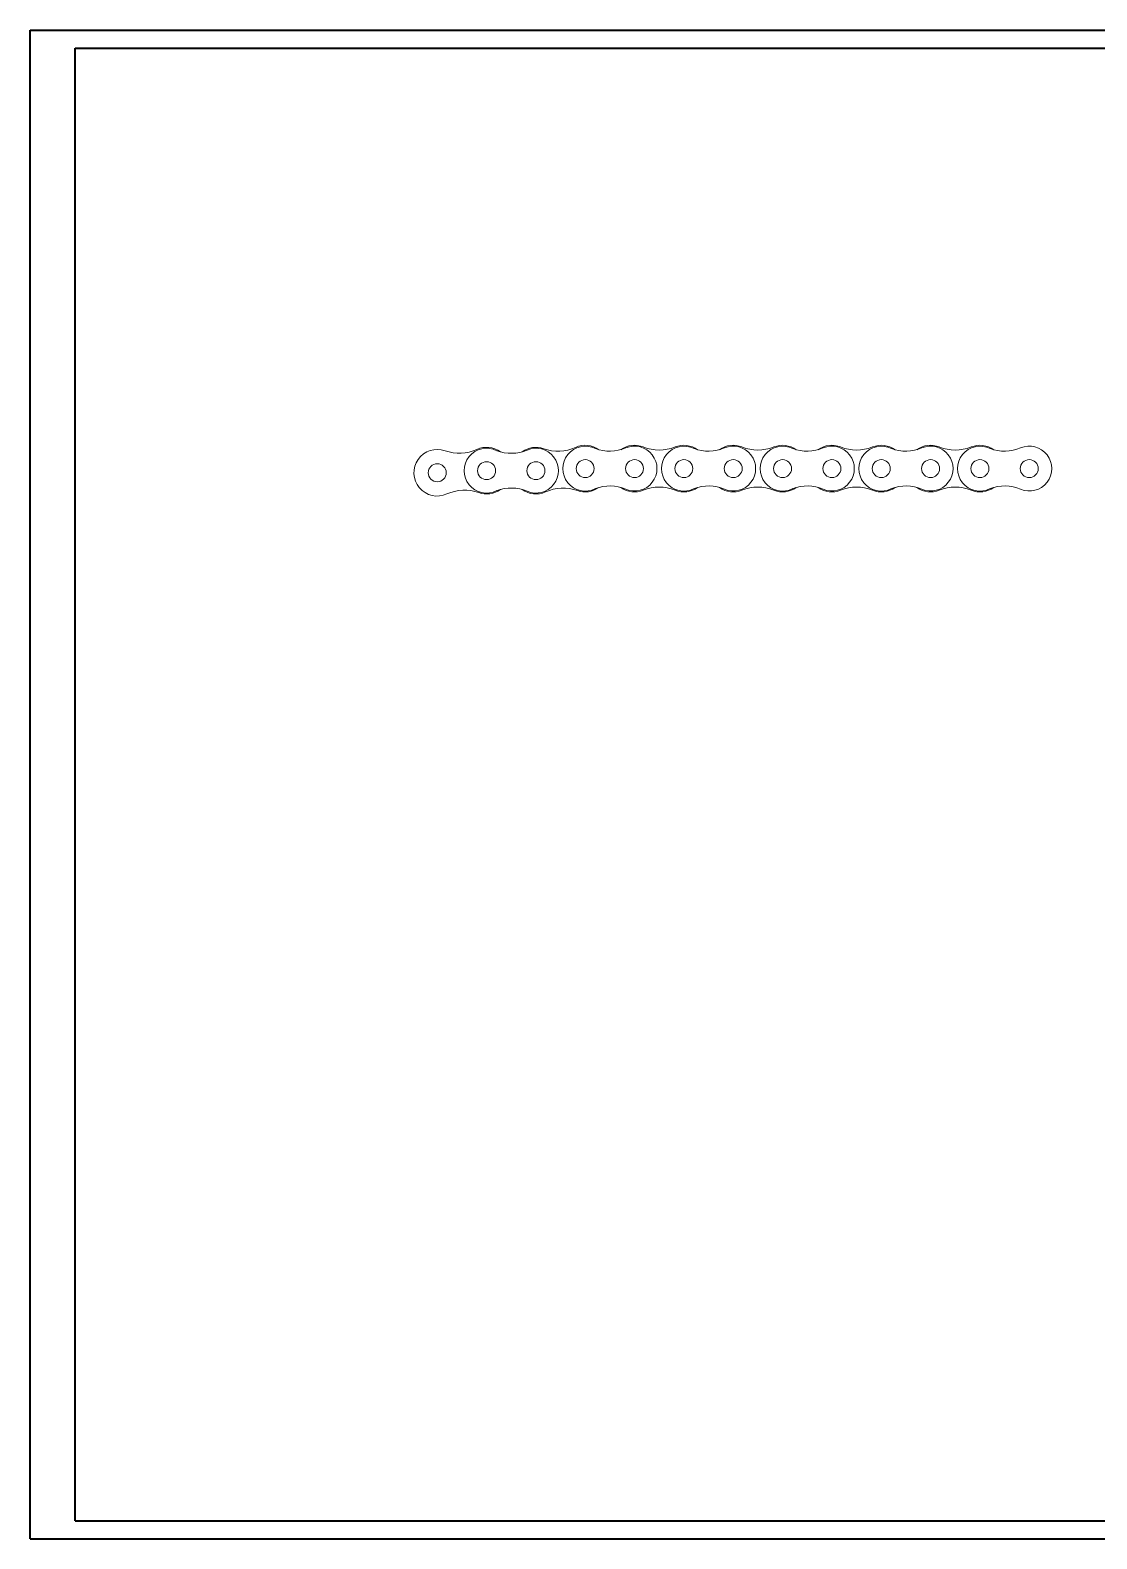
# Model space of a CAD drawing. Header units: millimetres. Extents: x 0 to 1189, y 0 to 841.
# Drawn here: x 0 to 595, y 0 to 841 of the extents above; entities that cross this region are included whole.
import ezdxf

# ---------------------------------------------------------------- set-up
doc = ezdxf.new("R2010")
doc.units = ezdxf.units.MM

msp = doc.modelspace()

# ---------------------------------------------------------------- linework, layer by layer
at = {"color": 7, "linetype": 'Continuous', "lineweight": 40}
for p, q in [((0.08, 0.21), (0.08, 841.21)), ((0.08, 841.21), (1189.08, 841.21)), ((25.08, 10.21), (25.08, 831.21)), ((25.08, 831.21), (1179.08, 831.21)), ((25.08, 10.21), (1179.08, 10.21)), ((0.08, 0.21), (1189.08, 0.21))]:
    msp.add_line(p, q, dxfattribs=at)
at = {"color": 7, "linetype": 'Continuous', "lineweight": 15}
for centre in [(226.97, 594.5), (254.45, 595.66), (281.95, 595.66), (309.42, 596.81), (336.92, 596.81), (364.42, 596.81), (391.92, 596.81), (419.42, 596.81), (446.92, 596.81), (474.42, 596.81), (501.92, 596.81), (529.42, 596.81), (556.92, 596.81)]:
    msp.add_circle(centre, 5, dxfattribs=at)
for centre, radius, start, end in [((226.97, 594.5), 13, 70.43115, 294.37469), ((239.28, 629.13), 23.75, 250.43115, 294.37469), ((254.45, 595.66), 12.5, 62.98478, 297.01522), ((254.45, 595.66), 13, 53.80112, 114.37469), ((268.13, 628.18), 22.83, 249.47517, 293.01888), ((281.95, 595.66), 13, 70.43115, 125.7494), ((281.95, 595.66), 12.5, 246.98112, 113.01888), ((294.25, 630.28), 23.75, 250.43115, 294.37469), ((309.42, 596.81), 12.5, 62.98478, 297.01522), ((309.42, 596.81), 13, 53.80112, 114.37469), ((323.11, 629.33), 22.83, 249.47517, 293.01888), ((336.92, 596.81), 13, 68.02823, 125.7494), ((336.92, 596.81), 12.5, 246.98112, 113.01888), ((350.67, 630.89), 23.75, 248.02823, 291.97177), ((364.42, 596.81), 12.5, 62.98478, 297.01522), ((364.42, 596.81), 13, 53.80112, 111.97177), ((378.11, 629.33), 22.83, 249.47517, 293.01888), ((391.92, 596.81), 13, 68.02823, 125.7494), ((391.92, 596.81), 12.5, 246.98112, 113.01888), ((405.67, 630.89), 23.75, 248.02823, 291.97177), ((419.42, 596.81), 12.5, 62.98478, 297.01522), ((419.42, 596.81), 13, 53.80112, 111.97177), ((433.11, 629.33), 22.83, 249.47517, 293.01888), ((446.92, 596.81), 13, 68.02823, 125.7494), ((446.92, 596.81), 12.5, 246.98112, 113.01888), ((460.67, 630.89), 23.75, 248.02823, 291.97177), ((474.42, 596.81), 12.5, 62.98478, 297.01522), ((474.42, 596.81), 13, 53.80112, 111.97177), ((488.11, 629.33), 22.83, 249.47517, 293.01888), ((501.92, 596.81), 13, 68.02823, 125.7494), ((501.92, 596.81), 12.5, 246.98112, 113.01888), ((515.67, 630.89), 23.75, 248.02823, 291.97177), ((529.42, 596.81), 12.5, 62.98478, 297.01522), ((529.42, 596.81), 13, 53.80112, 111.97177), ((543.11, 629.33), 22.83, 249.47517, 293.01888), ((556.92, 596.81), 12.5, 246.98112, 113.01888), ((242.14, 561.03), 23.75, 70.43115, 114.37469), ((254.45, 595.66), 13, 250.43115, 306.19888), ((268.13, 563.14), 22.83, 66.98112, 110.52483), ((281.95, 595.66), 13, 234.2506, 294.37469), ((297.11, 562.18), 23.75, 70.43115, 114.37469), ((309.42, 596.81), 13, 250.43115, 306.19888), ((323.11, 564.29), 22.83, 66.98112, 110.52483), ((336.92, 596.81), 13, 234.2506, 291.97177), ((350.67, 562.73), 23.75, 68.02823, 111.97177), ((364.42, 596.81), 13, 248.02823, 306.19888), ((378.11, 564.29), 22.83, 66.98112, 110.52483), ((391.92, 596.81), 13, 234.2506, 291.97177), ((405.67, 562.73), 23.75, 68.02823, 111.97177), ((419.42, 596.81), 13, 248.02823, 306.19888), ((433.11, 564.29), 22.83, 66.98112, 110.52483), ((446.92, 596.81), 13, 234.2506, 291.97177), ((460.67, 562.73), 23.75, 68.02823, 111.97177), ((474.42, 596.81), 13, 248.02823, 306.19888), ((488.11, 564.29), 22.83, 66.98112, 110.52483), ((501.92, 596.81), 13, 234.2506, 291.97177), ((515.67, 562.73), 23.75, 68.02823, 111.97177), ((529.42, 596.81), 13, 248.02823, 306.19888), ((543.11, 564.29), 22.83, 66.98112, 110.52483)]:
    msp.add_arc(centre, radius, start, end, dxfattribs=at)

doc.saveas('drawing.dxf')
